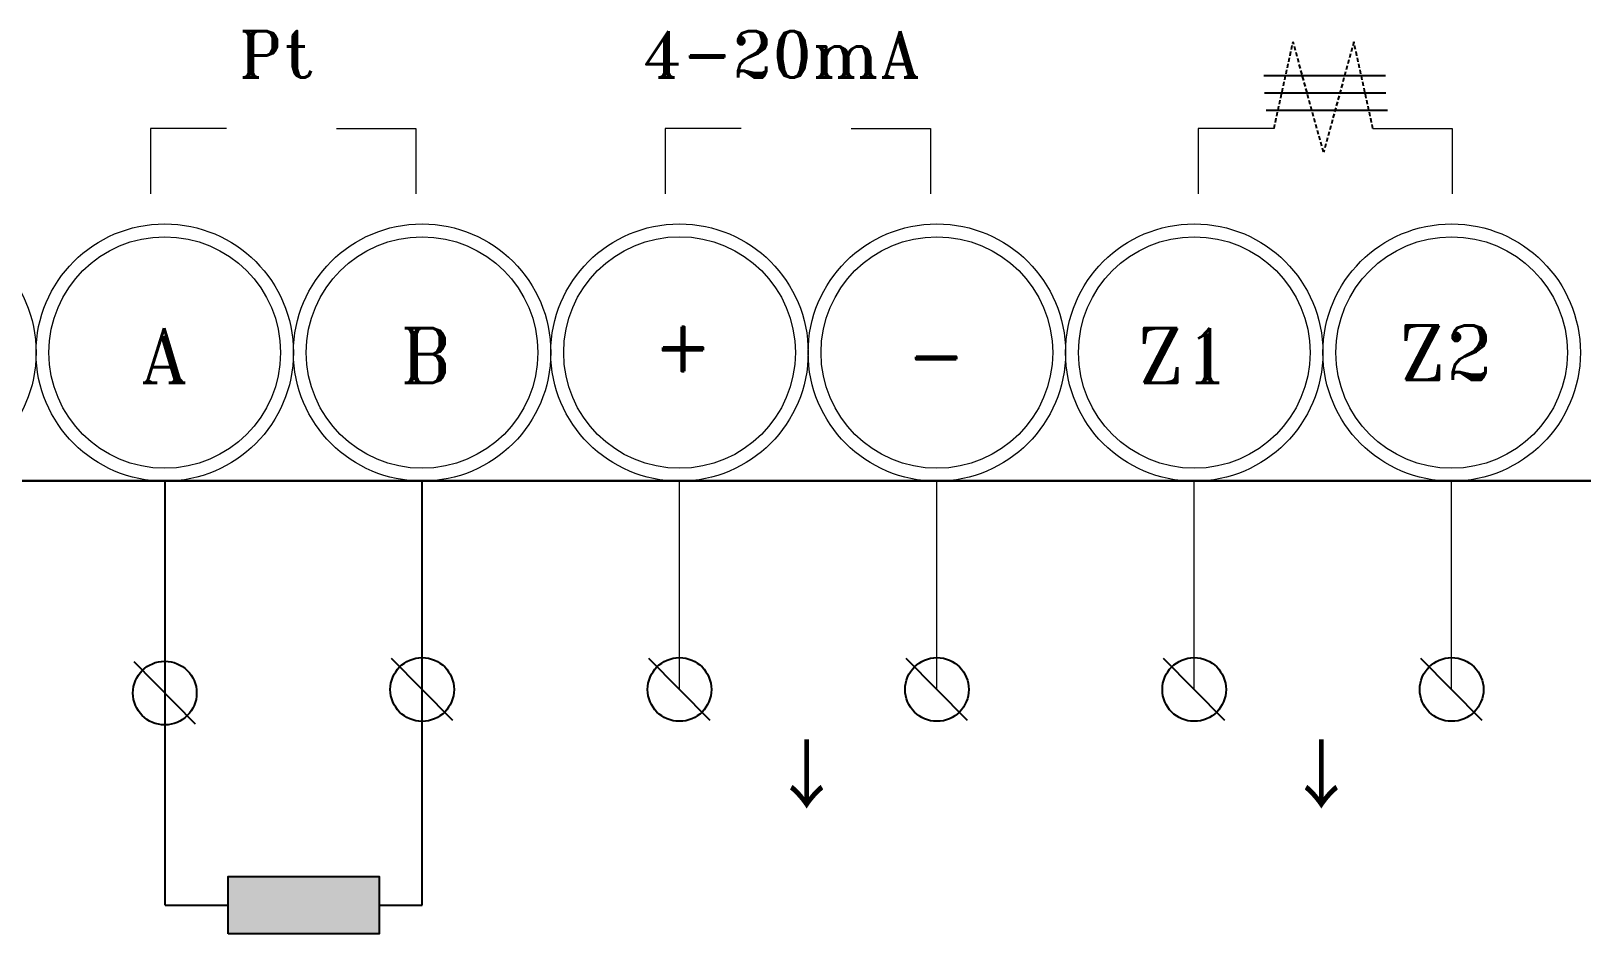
# Model space of a CAD drawing. Header units: millimetres. Extents: x 107 to 2900, y 85 to 3996.
# Drawn here: x 1453.9 to 1547.5, y 2898.3 to 2952.9 of the extents above; entities that cross this region are included whole.
import ezdxf

# ---------------------------------------------------------------- set-up
doc = ezdxf.new("R2010")
doc.units = ezdxf.units.MM
doc.linetypes.add('DASHED2', pattern=[0.375, 0.25, -0.125])
doc.layers.add('70', color=7, linetype='Continuous')
doc.styles.add('STYLE2', font='romant.shx')
doc.styles.add('굴림체', font='arial.ttf')

msp = doc.modelspace()

# ---------------------------------------------------------------- hatches: boundary and pattern name
msp.add_hatch(color=256).paths.add_polyline_path([(1465.768, 2901.793), (1465.768, 2898.328), (1474.885, 2898.328), (1474.885, 2901.793)])

# ---------------------------------------------------------------- linework, layer by layer
at = {"color": 7, "linetype": 'DASHED2'}
for p, q in [((1528.931, 2947), (1530.083, 2952.222)), ((1531.918, 2945.558), (1530.083, 2952.222)), ((1533.752, 2952.222), (1531.918, 2945.558)), ((1534.905, 2947), (1533.752, 2952.222))]:
    msp.add_line(p, q, dxfattribs=at)
at = {"color": 7}
for p, q in [((1531.989, 2950.174), (1528.32, 2950.174)), ((1535.658, 2950.174), (1531.989, 2950.174)), ((1532.019, 2949.126), (1528.351, 2949.126)), ((1535.688, 2949.126), (1532.019, 2949.126)), ((1532.124, 2948.084), (1528.455, 2948.084)), ((1535.793, 2948.084), (1532.124, 2948.084))]:
    msp.add_line(p, q, dxfattribs=at)
at = {"color": 7, "lineweight": 30}
msp.add_line((1226.755, 2925.717), (1557.222, 2925.717), dxfattribs=at)
for p, q in [((1461.965, 2910.963), (1461.965, 2925.688)), ((1477.484, 2900.06), (1477.484, 2925.688)), ((1474.885, 2900.06), (1477.484, 2900.06))]:
    msp.add_line(p, q)
at = {"color": 0}
for p, q in [((1479.337, 2911.224), (1475.631, 2914.976)), ((1494.877, 2911.225), (1491.171, 2914.977)), ((1510.424, 2911.225), (1506.719, 2914.977)), ((1525.962, 2911.225), (1522.256, 2914.977)), ((1541.51, 2911.225), (1537.804, 2914.977)), ((1463.793, 2911.011), (1460.087, 2914.763))]:
    msp.add_line(p, q, dxfattribs=at)
at = {"color": 1}
for q in [(1461.965, 2910.963), (1465.768, 2900.06)]:
    msp.add_line((1461.965, 2900.06), q, dxfattribs=at)
msp.add_lwpolyline([(1465.768, 2898.328), (1465.768, 2901.793), (1474.885, 2901.793), (1474.885, 2898.328)], close=True)
at = {"color": 7, "lineweight": 15}
for centre, radius in [((1446.392, 2933.46), 7.772), ((1461.936, 2933.46), 7.772), ((1477.48, 2933.46), 7.771), ((1493.023, 2933.46), 7.772), ((1508.567, 2933.46), 7.772), ((1524.112, 2933.46), 7.772), ((1539.657, 2933.46), 7.773), ((1461.936, 2933.46), 6.995), ((1477.48, 2933.46), 6.994), ((1493.025, 2933.46), 6.996), ((1508.567, 2933.46), 6.995), ((1524.113, 2933.46), 6.995), ((1539.655, 2933.46), 6.994)]:
    msp.add_circle(centre, radius, dxfattribs=at)
at = {"color": 0}
for centre in [(1477.484, 2913.1), (1493.024, 2913.101), (1508.572, 2913.101), (1524.109, 2913.101), (1539.657, 2913.101), (1461.94, 2912.887)]:
    msp.add_circle(centre, 1.924, dxfattribs=at)
at = {"layer": '70', "lineweight": 15}
for p, q in [((1465.666, 2947), (1461.078, 2947)), ((1461.078, 2947), (1461.078, 2943.054)), ((1472.31, 2947), (1477.097, 2947)), ((1477.097, 2947), (1477.097, 2943.054)), ((1492.166, 2947), (1492.166, 2943.054)), ((1496.754, 2947), (1492.166, 2947)), ((1503.397, 2947), (1508.184, 2947)), ((1508.184, 2947), (1508.184, 2943.054)), ((1524.343, 2947), (1524.343, 2943.054)), ((1528.931, 2947), (1524.343, 2947)), ((1534.905, 2947), (1539.691, 2947)), ((1539.691, 2947), (1539.691, 2943.054)), ((1493.024, 2913.101), (1493.024, 2925.688)), ((1508.572, 2913.101), (1508.571, 2925.687)), ((1524.109, 2913.101), (1524.109, 2925.688)), ((1539.657, 2913.101), (1539.656, 2925.687))]:
    msp.add_line(p, q, dxfattribs=at)

# ---------------------------------------------------------------- texts
at = {"color": 0, "style": 'STYLE2'}
for s, height, p in [('Pt', 2.8141, (1466.418, 2950.072)), ('4-20mA', 2.8141, (1490.784, 2950.072)), ('A', 3.294, (1460.483, 2931.638)), ('B', 3.294, (1476.151, 2931.638)), ('+', 3.294, (1491.471, 2932.186)), ('Z1', 3.2937, (1520.671, 2931.638)), ('Z2', 3.2937, (1536.475, 2931.805)), ('-', 3.294, (1506.761, 2931.638))]:
    msp.add_text(s, height=height, dxfattribs=at).set_placement(p)
at = {"layer": '70', "lineweight": 13, "char_height": 3.33035, "width": 48.105, "attachment_point": 1, "style": '굴림체'}
for insert in [(1498.55, 2909.621), (1529.635, 2909.621)]:
    msp.add_mtext('{\\fGulimChe|b0|i0|c129|p34;↓}', dxfattribs=dict(at, insert=insert))

doc.saveas('drawing.dxf')
